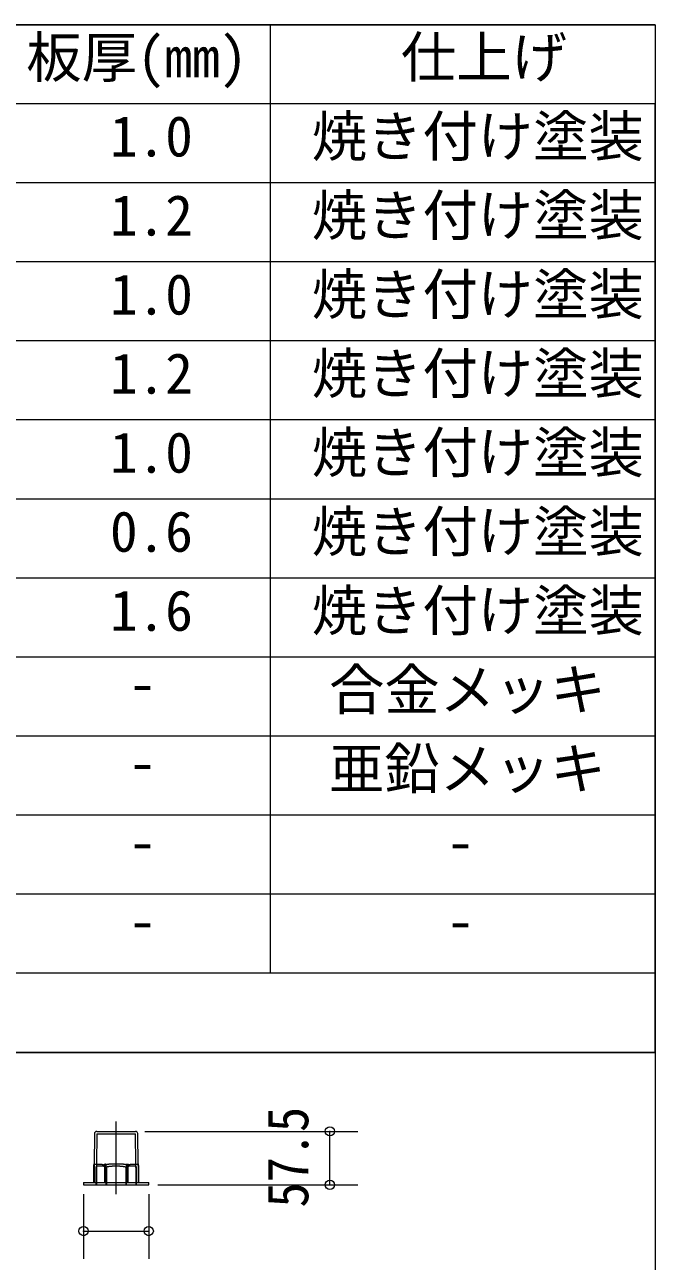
# Model space of a CAD drawing. Units: millimetres at full size, sheet at 1:20; details may follow other scales. Extents: x -4104 to 3696, y -3386 to 2063.
# Drawn here: x 3018 to 3696, y 734 to 2063 of the extents above; entities that cross this region are included whole.
import ezdxf
from ezdxf.enums import TextEntityAlignment as Align

# ---------------------------------------------------------------- set-up
doc = ezdxf.new("R2010")
doc.units = ezdxf.units.MM
doc.header["$LTSCALE"] = 20
doc.header["$PDMODE"] = 32
doc.header["$PDSIZE"] = 10
doc.linetypes.add('CHAIN1', pattern=[8, 5, -1, 1, -1])
doc.linetypes.add('DASHED3', pattern=[4, 3, -1])
for name, color, linetype, lineweight in [('0-0', 7, 'Continuous', 9), ('0-1', 7, 'Continuous', 9), ('0-2', 6, 'Continuous', 9), ('0-5', 7, 'Continuous', 9), ('0-7', 134, 'DASHED3', 9), ('0-D', 7, 'Continuous', 9), ('0-E', 4, 'CHAIN1', 9)]:
    doc.layers.add(name, color=color, linetype=linetype, lineweight=lineweight)
doc.styles.add('ＭＳ ゴシック', font='')
doc.styles.get('ＭＳ ゴシック').set_extended_font_data('MS Gothic')

msp = doc.modelspace()

# ---------------------------------------------------------------- linework, layer by layer
at = {"layer": '0-0'}
for p in [(3345.95, 873.55), (3345.95, 816.05), (3081.13, 766.36), (3151.13, 766.36)]:
    msp.add_point(p, dxfattribs=at)
at = {"layer": '0-1', "color": 5}
msp.add_lwpolyline([(3695.67, 2063.48), (3695.67, -3386.39), (-4104.13, -3386.39), (-4104.13, 2063.48)], close=True, dxfattribs=at)
at = {"layer": '0-2'}
for p, q in [((3146.92, 873.55), (3375.95, 873.55)), ((3345.95, 816.05), (3345.95, 873.55)), ((3161.13, 816.05), (3375.95, 816.05)), ((3081.13, 806.05), (3081.13, 736.36)), ((3151.13, 806.05), (3151.13, 736.36)), ((3081.13, 766.36), (3151.13, 766.36))]:
    msp.add_line(p, q, dxfattribs=at)
at = {"layer": '0-5', "color": 1}
for p, q in [((3695.67, 2063.48), (1719.67, 2063.48)), ((3281.59, 2063.48), (3281.59, 1043.48)), ((3695.67, 1978.48), (1719.67, 1978.48)), ((3695.67, 958.48), (3695.67, 1978.48)), ((3695.67, 1893.48), (1719.67, 1893.48)), ((3695.67, 1808.48), (1719.67, 1808.48)), ((3695.67, 1723.48), (1719.67, 1723.48)), ((3695.67, 1638.48), (1719.67, 1638.48)), ((3695.67, 1553.48), (1719.67, 1553.48)), ((3695.67, 1468.48), (1719.67, 1468.48)), ((3695.67, 1383.48), (1719.67, 1383.48)), ((3695.67, 1298.48), (1719.67, 1298.48)), ((3695.67, 1213.48), (1719.67, 1213.48)), ((3695.67, 1128.48), (1719.67, 1128.48)), ((3695.67, 1043.48), (1719.67, 1043.48)), ((3695.67, 1043.48), (1719.67, 1043.48)), ((3695.67, 1043.48), (3695.67, -2781.52)), ((731.67, 958.48), (3695.67, 958.48)), ((3695.67, 958.48), (1719.67, 958.48))]:
    msp.add_line(p, q, dxfattribs=at)
at = {"layer": '0-7'}
for p, q in [((3095.35, 871.05), (3094.88, 838.53)), ((3095.35, 871.05), (3116.13, 871.05)), ((3116.13, 871.05), (3136.92, 871.05)), ((3137.38, 838.53), (3136.92, 871.05)), ((3092.4, 838.55), (3092.4, 818.55)), ((3094.88, 838.53), (3094.88, 835.07)), ((3103.63, 838.55), (3103.63, 818.55)), ((3128.63, 838.55), (3128.63, 818.55)), ((3139.87, 838.55), (3139.87, 818.55)), ((3094.22, 834.55), (3094.22, 816.05)), ((3094.89, 834.55), (3094.89, 816.05)), ((3100.16, 836.05), (3096.01, 836.05)), ((3105.22, 834.55), (3105.22, 816.05)), ((3105.8, 834.55), (3105.8, 816.05)), ((3120.28, 836.05), (3111.99, 836.05)), ((3126.47, 834.55), (3126.47, 816.05)), ((3127.05, 834.55), (3127.05, 816.05)), ((3136.26, 836.05), (3132.11, 836.05)), ((3137.38, 834.55), (3137.38, 816.05)), ((3138.05, 816.05), (3138.05, 834.55))]:
    msp.add_line(p, q, dxfattribs=at)
at = {"layer": '0-7', "color": 5}
for p, q in [((3092.37, 837.73), (3092.36, 836.89)), ((3137.38, 835.06), (3137.38, 838.53)), ((3139.91, 836.9), (3139.9, 837.73))]:
    msp.add_line(p, q, dxfattribs=at)
for points in [[(3092.36, 836.05), (3092.36, 836.22), (3092.36, 836.38), (3092.36, 836.55), (3092.37, 836.72), (3092.37, 836.88), (3092.37, 837.05), (3092.37, 837.22), (3092.38, 837.38), (3092.38, 837.55), (3092.38, 837.72), (3092.39, 837.88), (3092.39, 838.05), (3092.39, 838.22), (3092.39, 838.38), (3092.4, 838.55)], [(3092.36, 836.05), (3092.36, 836.06), (3092.36, 836.08), (3092.36, 836.1), (3092.36, 836.12), (3092.36, 836.14), (3092.36, 836.17), (3092.36, 836.2), (3092.36, 836.23), (3092.36, 836.27), (3092.36, 836.31), (3092.36, 836.35), (3092.36, 836.4), (3092.36, 836.45), (3092.36, 836.51), (3092.36, 836.56), (3092.36, 836.62), (3092.36, 836.68), (3092.36, 836.74), (3092.36, 836.79), (3092.36, 836.85), (3092.36, 836.91), (3092.36, 836.96), (3092.36, 837.02), (3092.37, 837.07), (3092.37, 837.13), (3092.37, 837.18), (3092.37, 837.24), (3092.38, 837.29), (3092.38, 837.35), (3092.39, 837.4), (3092.4, 837.45), (3092.41, 837.5), (3092.42, 837.55), (3092.43, 837.6), (3092.44, 837.64), (3092.46, 837.69), (3092.48, 837.74), (3092.5, 837.78), (3092.52, 837.82)], [(3092.52, 837.82), (3092.54, 837.86), (3092.56, 837.89), (3092.59, 837.91), (3092.61, 837.94), (3092.63, 837.96), (3092.66, 837.97), (3092.68, 837.99), (3092.69, 838), (3092.71, 838.01), (3092.73, 838.03), (3092.74, 838.04)], [(3139.51, 838.03), (3139.53, 838.01), (3139.55, 838), (3139.57, 837.99), (3139.59, 837.97), (3139.61, 837.96), (3139.64, 837.94), (3139.67, 837.92), (3139.69, 837.9), (3139.72, 837.87), (3139.75, 837.83), (3139.77, 837.79), (3139.79, 837.75), (3139.81, 837.7), (3139.83, 837.64), (3139.84, 837.59), (3139.86, 837.53), (3139.87, 837.47), (3139.88, 837.41), (3139.88, 837.35), (3139.89, 837.29), (3139.9, 837.23), (3139.9, 837.16), (3139.9, 837.1), (3139.91, 837.04), (3139.91, 836.98), (3139.91, 836.91), (3139.91, 836.84), (3139.91, 836.78), (3139.91, 836.72), (3139.91, 836.65), (3139.91, 836.6), (3139.91, 836.54), (3139.91, 836.49), (3139.91, 836.44), (3139.91, 836.39), (3139.91, 836.35), (3139.91, 836.3), (3139.91, 836.26), (3139.91, 836.22)], [(3139.87, 838.55), (3139.88, 838.38), (3139.88, 838.22), (3139.88, 838.05), (3139.88, 837.88), (3139.89, 837.72), (3139.89, 837.55), (3139.89, 837.38), (3139.89, 837.22), (3139.9, 837.05), (3139.9, 836.88), (3139.9, 836.72), (3139.91, 836.55), (3139.91, 836.38), (3139.91, 836.22), (3139.91, 836.05)], [(3139.91, 836.22), (3139.91, 836.19), (3139.91, 836.16), (3139.91, 836.14), (3139.91, 836.12), (3139.91, 836.1), (3139.91, 836.09), (3139.91, 836.07), (3139.91, 836.07), (3139.91, 836.06), (3139.91, 836.05), (3139.91, 836.05)]]:
    msp.add_lwpolyline(points, dxfattribs=at)
at = {"layer": '0-7'}
for points in [[(3103.63, 838.55), (3103.64, 838.38), (3103.65, 838.22), (3103.65, 838.05), (3103.66, 837.88), (3103.67, 837.72), (3103.68, 837.55), (3103.68, 837.38), (3103.69, 837.22), (3103.7, 837.05), (3103.7, 836.88), (3103.71, 836.72), (3103.72, 836.55), (3103.72, 836.38), (3103.73, 836.22), (3103.74, 836.05)], [(3110.9, 838.32), (3110.62, 838.3), (3110.3, 838.28), (3109.95, 838.26), (3109.58, 838.23), (3109.2, 838.19), (3108.83, 838.16), (3108.48, 838.13), (3108.18, 838.09), (3107.91, 838.06), (3107.65, 838.03), (3107.41, 837.99), (3107.15, 837.94), (3106.89, 837.89), (3106.61, 837.82), (3106.34, 837.76), (3106.09, 837.7), (3105.87, 837.64), (3105.69, 837.59), (3105.53, 837.54), (3105.4, 837.5), (3105.28, 837.46), (3105.17, 837.41), (3105.05, 837.36), (3104.92, 837.3), (3104.8, 837.24), (3104.69, 837.18), (3104.59, 837.13), (3104.5, 837.09), (3104.43, 837.05), (3104.38, 837.01), (3104.32, 836.97), (3104.27, 836.94), (3104.22, 836.89), (3104.17, 836.85), (3104.12, 836.8), (3104.07, 836.75), (3104.03, 836.71), (3103.99, 836.68), (3103.97, 836.65)], [(3126.57, 837.59), (3126.39, 837.64), (3126.17, 837.7), (3125.92, 837.76), (3125.65, 837.82), (3125.38, 837.89), (3125.11, 837.94), (3124.86, 837.99), (3124.6, 838.03), (3124.32, 838.07), (3123.99, 838.1), (3123.6, 838.14), (3123.12, 838.19), (3122.58, 838.23), (3122.01, 838.28), (3121.43, 838.32), (3120.86, 838.36), (3120.33, 838.39), (3119.82, 838.4), (3119.31, 838.42), (3118.79, 838.42), (3118.25, 838.43), (3117.66, 838.43), (3117.05, 838.43), (3116.45, 838.43), (3115.89, 838.43), (3115.39, 838.43), (3114.97, 838.43), (3114.62, 838.43), (3114.3, 838.42), (3114, 838.42), (3113.68, 838.41), (3113.32, 838.4), (3112.93, 838.39), (3112.54, 838.38), (3112.15, 838.37), (3111.79, 838.36), (3111.47, 838.35), (3111.18, 838.34), (3110.9, 838.32)], [(3128.53, 836.05), (3128.54, 836.22), (3128.55, 836.38), (3128.55, 836.55), (3128.56, 836.72), (3128.57, 836.88), (3128.57, 837.05), (3128.58, 837.22), (3128.59, 837.38), (3128.59, 837.55), (3128.6, 837.72), (3128.61, 837.88), (3128.61, 838.05), (3128.62, 838.22), (3128.63, 838.38), (3128.63, 838.55)], [(3096.01, 836.05), (3095.93, 836.05), (3095.85, 836.05), (3095.77, 836.05), (3095.69, 836.05), (3095.62, 836.05), (3095.55, 836.04), (3095.48, 836.04), (3095.42, 836.03), (3095.36, 836.02), (3095.3, 836), (3095.24, 835.98), (3095.19, 835.95), (3095.14, 835.92), (3095.09, 835.88), (3095.05, 835.85), (3095.02, 835.83), (3095, 835.8), (3094.98, 835.78), (3094.97, 835.75), (3094.95, 835.72), (3094.94, 835.68), (3094.93, 835.64), (3094.92, 835.6), (3094.91, 835.56), (3094.91, 835.52), (3094.9, 835.49), (3094.9, 835.46), (3094.89, 835.43), (3094.89, 835.4), (3094.89, 835.37), (3094.89, 835.34), (3094.89, 835.3), (3094.89, 835.26), (3094.89, 835.22), (3094.89, 835.19), (3094.88, 835.16), (3094.88, 835.14), (3094.88, 835.11), (3094.88, 835.09)], [(3094.88, 835.09), (3094.88, 835.06), (3094.88, 835.03), (3094.88, 834.99), (3094.89, 834.95), (3094.89, 834.91), (3094.89, 834.87), (3094.89, 834.84), (3094.89, 834.8), (3094.89, 834.77), (3094.89, 834.74), (3094.89, 834.71), (3094.89, 834.68), (3094.89, 834.65), (3094.89, 834.61), (3094.89, 834.58), (3094.89, 834.55)], [(3103.47, 835.83), (3103.29, 835.85), (3103.07, 835.88), (3102.82, 835.92), (3102.56, 835.95), (3102.3, 835.98), (3102.04, 836), (3101.81, 836.02), (3101.59, 836.03), (3101.39, 836.04), (3101.2, 836.04), (3101.02, 836.05), (3100.85, 836.05), (3100.67, 836.05), (3100.5, 836.05), (3100.33, 836.05), (3100.16, 836.05)], [(3105.8, 834.55), (3105.8, 834.58), (3105.8, 834.61), (3105.8, 834.65), (3105.79, 834.68), (3105.79, 834.71), (3105.78, 834.74), (3105.76, 834.77), (3105.74, 834.81), (3105.72, 834.84), (3105.69, 834.87), (3105.66, 834.91), (3105.63, 834.95), (3105.59, 834.99), (3105.55, 835.03), (3105.52, 835.06), (3105.49, 835.09), (3105.46, 835.12), (3105.43, 835.14), (3105.39, 835.17), (3105.34, 835.19), (3105.29, 835.23), (3105.23, 835.26), (3105.16, 835.3), (3105.1, 835.34), (3105.03, 835.37), (3104.97, 835.4), (3104.91, 835.43), (3104.84, 835.46), (3104.76, 835.49), (3104.66, 835.52), (3104.55, 835.56), (3104.42, 835.6), (3104.28, 835.64), (3104.14, 835.68), (3104.01, 835.72), (3103.88, 835.75), (3103.76, 835.78), (3103.62, 835.8), (3103.47, 835.83)], [(3103.97, 836.65), (3103.94, 836.62), (3103.92, 836.59), (3103.9, 836.56), (3103.87, 836.52), (3103.85, 836.48), (3103.83, 836.44), (3103.81, 836.39), (3103.79, 836.35), (3103.77, 836.32), (3103.76, 836.28), (3103.75, 836.25), (3103.74, 836.22), (3103.74, 836.19), (3103.74, 836.17), (3103.73, 836.14), (3103.73, 836.11), (3103.74, 836.08), (3103.74, 836.05)], [(3105.22, 834.55), (3105.22, 834.58), (3105.22, 834.61), (3105.22, 834.65), (3105.23, 834.68), (3105.23, 834.71), (3105.25, 834.74), (3105.26, 834.77), (3105.28, 834.81), (3105.3, 834.84), (3105.33, 834.87), (3105.36, 834.91), (3105.39, 834.95), (3105.43, 834.99), (3105.46, 835.03), (3105.5, 835.06), (3105.53, 835.09), (3105.56, 835.12), (3105.59, 835.14), (3105.63, 835.17), (3105.68, 835.19), (3105.73, 835.23), (3105.79, 835.26), (3105.86, 835.3), (3105.93, 835.34), (3105.99, 835.37), (3106.06, 835.4), (3106.12, 835.43), (3106.19, 835.46), (3106.28, 835.49), (3106.38, 835.52), (3106.5, 835.56), (3106.64, 835.6), (3106.78, 835.64), (3106.93, 835.68), (3107.08, 835.72), (3107.22, 835.75), (3107.36, 835.78), (3107.51, 835.8), (3107.69, 835.83)], [(3107.69, 835.83), (3107.9, 835.85), (3108.16, 835.88), (3108.45, 835.92), (3108.76, 835.95), (3109.08, 835.98), (3109.39, 836), (3109.68, 836.02), (3109.96, 836.03), (3110.22, 836.04), (3110.48, 836.04), (3110.73, 836.05), (3110.98, 836.05), (3111.23, 836.05), (3111.48, 836.05), (3111.74, 836.05), (3111.99, 836.05)], [(3120.28, 836.05), (3120.53, 836.05), (3120.78, 836.05), (3121.04, 836.05), (3121.29, 836.05), (3121.54, 836.05), (3121.79, 836.04), (3122.05, 836.04), (3122.31, 836.03), (3122.59, 836.02), (3122.88, 836), (3123.19, 835.98), (3123.51, 835.95), (3123.82, 835.92), (3124.11, 835.88), (3124.37, 835.85), (3124.59, 835.83), (3124.76, 835.8), (3124.92, 835.78), (3125.06, 835.75), (3125.19, 835.72), (3125.34, 835.68), (3125.49, 835.64), (3125.64, 835.6), (3125.77, 835.56), (3125.9, 835.52), (3126, 835.49), (3126.08, 835.46), (3126.15, 835.43), (3126.22, 835.4), (3126.28, 835.37), (3126.35, 835.34), (3126.42, 835.3), (3126.48, 835.26), (3126.54, 835.22), (3126.6, 835.19), (3126.64, 835.16), (3126.68, 835.14), (3126.71, 835.11), (3126.74, 835.09)], [(3126.78, 835.09), (3126.74, 835.06), (3126.71, 835.03), (3126.68, 834.99), (3126.64, 834.95), (3126.6, 834.91), (3126.57, 834.87), (3126.55, 834.84), (3126.52, 834.8), (3126.51, 834.77), (3126.49, 834.74), (3126.48, 834.71), (3126.48, 834.68), (3126.47, 834.65), (3126.47, 834.61), (3126.47, 834.58), (3126.47, 834.55)], [(3128.53, 836.05), (3128.53, 836.08), (3128.53, 836.11), (3128.53, 836.14), (3128.53, 836.17), (3128.53, 836.2), (3128.53, 836.22), (3128.52, 836.25), (3128.51, 836.29), (3128.5, 836.32), (3128.48, 836.36), (3128.46, 836.4), (3128.44, 836.44), (3128.42, 836.48), (3128.39, 836.52), (3128.37, 836.56), (3128.35, 836.59), (3128.32, 836.62), (3128.3, 836.65), (3128.27, 836.68), (3128.24, 836.72), (3128.19, 836.76), (3128.15, 836.8), (3128.09, 836.85), (3128.04, 836.9), (3127.99, 836.94), (3127.94, 836.98), (3127.88, 837.02), (3127.83, 837.05), (3127.76, 837.09), (3127.67, 837.14), (3127.57, 837.19), (3127.46, 837.25), (3127.34, 837.3), (3127.21, 837.36), (3127.09, 837.42), (3126.97, 837.46), (3126.85, 837.51), (3126.72, 837.55), (3126.57, 837.59)], [(3126.74, 835.09), (3126.77, 835.06), (3126.81, 835.03), (3126.84, 834.99), (3126.88, 834.95), (3126.91, 834.91), (3126.94, 834.87), (3126.97, 834.84), (3126.99, 834.8), (3127.01, 834.77), (3127.02, 834.74), (3127.03, 834.71), (3127.04, 834.68), (3127.05, 834.65), (3127.05, 834.61), (3127.05, 834.58), (3127.05, 834.55)], [(3132.11, 836.05), (3131.94, 836.05), (3131.77, 836.05), (3131.6, 836.05), (3131.42, 836.05), (3131.25, 836.05), (3131.06, 836.04), (3130.88, 836.04), (3130.68, 836.03), (3130.46, 836.02), (3130.23, 836), (3129.97, 835.98), (3129.71, 835.95), (3129.45, 835.92), (3129.2, 835.88), (3128.98, 835.85), (3128.8, 835.83), (3128.64, 835.8), (3128.51, 835.78), (3128.38, 835.75), (3128.25, 835.72), (3128.12, 835.68), (3127.98, 835.64), (3127.84, 835.6), (3127.71, 835.56), (3127.6, 835.52), (3127.51, 835.49), (3127.43, 835.46), (3127.36, 835.43), (3127.29, 835.4), (3127.23, 835.37), (3127.17, 835.34), (3127.1, 835.3), (3127.04, 835.26), (3126.97, 835.22), (3126.92, 835.19), (3126.88, 835.16), (3126.84, 835.14), (3126.81, 835.11), (3126.78, 835.09)], [(3137.25, 835.83), (3137.22, 835.85), (3137.18, 835.88), (3137.13, 835.92), (3137.08, 835.95), (3137.03, 835.98), (3136.97, 836), (3136.91, 836.02), (3136.85, 836.03), (3136.79, 836.04), (3136.72, 836.04), (3136.65, 836.05), (3136.58, 836.05), (3136.5, 836.05), (3136.42, 836.05), (3136.34, 836.05), (3136.26, 836.05)], [(3137.38, 834.55), (3137.38, 834.58), (3137.38, 834.61), (3137.38, 834.65), (3137.38, 834.68), (3137.38, 834.71), (3137.38, 834.74), (3137.38, 834.77), (3137.38, 834.81), (3137.38, 834.84), (3137.38, 834.87), (3137.38, 834.91), (3137.38, 834.95), (3137.38, 834.99), (3137.38, 835.03), (3137.38, 835.06), (3137.38, 835.09), (3137.38, 835.12), (3137.38, 835.14), (3137.38, 835.17), (3137.38, 835.19), (3137.38, 835.23), (3137.38, 835.26), (3137.38, 835.3), (3137.38, 835.34), (3137.38, 835.37), (3137.38, 835.4), (3137.37, 835.43), (3137.37, 835.46), (3137.37, 835.49), (3137.36, 835.52), (3137.35, 835.56), (3137.35, 835.6), (3137.34, 835.64), (3137.33, 835.68), (3137.31, 835.72), (3137.3, 835.75), (3137.29, 835.78), (3137.27, 835.8), (3137.25, 835.83)]]:
    msp.add_lwpolyline(points, dxfattribs=at)
for centre, start, end in [((3095.72, 834.55), 107.19377, 180), ((3136.55, 834.55), 0, 73.13756)]:
    msp.add_arc(centre, 1.5, start, end, dxfattribs=at)
at = {"layer": '0-D'}
for p, q in [((3092.85, 871.08), (3092.37, 837.73)), ((3095.35, 873.55), (3116.13, 873.55)), ((3116.13, 873.55), (3136.92, 873.55)), ((3139.9, 837.73), (3139.42, 871.08)), ((3104.9, 838.55), (3104.9, 818.55)), ((3127.37, 838.55), (3127.37, 818.55)), ((3091.72, 836.05), (3091.72, 818.55)), ((3140.55, 818.55), (3140.55, 836.05)), ((3081.13, 818.55), (3116.13, 818.55)), ((3081.13, 818.55), (3081.13, 816.05)), ((3081.13, 816.05), (3116.13, 816.05)), ((3116.13, 818.55), (3151.13, 818.55)), ((3116.13, 816.05), (3151.13, 816.05)), ((3151.13, 816.05), (3151.13, 818.55))]:
    msp.add_line(p, q, dxfattribs=at)
for points in [[(3092.74, 838.04), (3092.75, 838.04), (3092.76, 838.05), (3092.76, 838.06), (3092.77, 838.07), (3092.79, 838.08), (3092.8, 838.1), (3092.83, 838.12), (3092.85, 838.14), (3092.89, 838.16), (3092.93, 838.19), (3092.99, 838.21), (3093.05, 838.23), (3093.13, 838.25), (3093.21, 838.27), (3093.3, 838.29), (3093.4, 838.31), (3093.51, 838.32), (3093.63, 838.34), (3093.75, 838.36), (3093.89, 838.37), (3094.03, 838.39), (3094.17, 838.4), (3094.33, 838.41), (3094.49, 838.41), (3094.66, 838.42), (3094.84, 838.42), (3095.03, 838.43), (3095.23, 838.43), (3095.45, 838.43), (3095.67, 838.43), (3095.9, 838.43), (3096.15, 838.43), (3096.4, 838.42), (3096.67, 838.42), (3096.95, 838.41), (3097.24, 838.4), (3097.54, 838.39), (3097.84, 838.37), (3098.16, 838.35)], [(3098.16, 838.35), (3098.49, 838.33), (3098.82, 838.31), (3099.16, 838.28), (3099.49, 838.24), (3099.83, 838.21), (3100.15, 838.17), (3100.48, 838.12), (3100.79, 838.08), (3101.09, 838.02), (3101.38, 837.97), (3101.66, 837.91), (3101.92, 837.85), (3102.17, 837.79), (3102.4, 837.73), (3102.62, 837.66), (3102.82, 837.6), (3103.01, 837.53), (3103.18, 837.47), (3103.34, 837.41), (3103.48, 837.35), (3103.62, 837.29), (3103.74, 837.23), (3103.86, 837.16), (3103.97, 837.1), (3104.07, 837.04), (3104.16, 836.98), (3104.25, 836.91), (3104.33, 836.84), (3104.4, 836.78), (3104.46, 836.72), (3104.52, 836.65), (3104.56, 836.6), (3104.61, 836.54), (3104.64, 836.49), (3104.67, 836.44), (3104.69, 836.39), (3104.71, 836.35), (3104.72, 836.3), (3104.74, 836.26)], [(3104.9, 838.55), (3104.89, 838.38), (3104.88, 838.22), (3104.87, 838.05), (3104.86, 837.88), (3104.85, 837.72), (3104.84, 837.55), (3104.83, 837.38), (3104.82, 837.22), (3104.81, 837.05), (3104.8, 836.88), (3104.79, 836.72), (3104.78, 836.55), (3104.77, 836.38), (3104.76, 836.22), (3104.75, 836.05)], [(3127.51, 836.05), (3127.51, 836.22), (3127.5, 836.38), (3127.49, 836.55), (3127.48, 836.72), (3127.47, 836.88), (3127.46, 837.05), (3127.45, 837.22), (3127.44, 837.38), (3127.43, 837.55), (3127.42, 837.72), (3127.41, 837.88), (3127.4, 838.05), (3127.39, 838.22), (3127.38, 838.38), (3127.37, 838.55)], [(3127.51, 836.05), (3127.52, 836.06), (3127.52, 836.08), (3127.52, 836.1), (3127.52, 836.12), (3127.52, 836.14), (3127.52, 836.17), (3127.52, 836.2), (3127.53, 836.23), (3127.54, 836.27), (3127.55, 836.31), (3127.56, 836.35), (3127.59, 836.4), (3127.61, 836.45), (3127.64, 836.51), (3127.68, 836.56), (3127.72, 836.62), (3127.77, 836.68), (3127.82, 836.74), (3127.88, 836.79), (3127.95, 836.85), (3128.01, 836.91), (3128.09, 836.96), (3128.17, 837.02), (3128.26, 837.07), (3128.35, 837.13), (3128.45, 837.18), (3128.55, 837.24), (3128.66, 837.29), (3128.78, 837.35), (3128.9, 837.4), (3129.02, 837.45), (3129.15, 837.5), (3129.29, 837.55), (3129.44, 837.6), (3129.6, 837.65), (3129.78, 837.7), (3129.96, 837.75), (3130.16, 837.81), (3130.37, 837.86)], [(3130.37, 837.86), (3130.6, 837.91), (3130.82, 837.96), (3131.06, 838), (3131.31, 838.05), (3131.56, 838.09), (3131.82, 838.13), (3132.09, 838.16), (3132.36, 838.2), (3132.63, 838.23), (3132.9, 838.26), (3133.17, 838.28), (3133.44, 838.3), (3133.7, 838.33), (3133.96, 838.34), (3134.21, 838.36), (3134.46, 838.37), (3134.71, 838.39), (3134.95, 838.4), (3135.19, 838.41), (3135.43, 838.41), (3135.66, 838.42), (3135.89, 838.42), (3136.13, 838.43), (3136.36, 838.43), (3136.58, 838.43), (3136.81, 838.43), (3137.03, 838.43), (3137.24, 838.43), (3137.45, 838.43), (3137.66, 838.42), (3137.86, 838.41), (3138.04, 838.4), (3138.23, 838.38), (3138.4, 838.37), (3138.56, 838.35), (3138.7, 838.33), (3138.84, 838.32), (3138.96, 838.3), (3139.07, 838.28)], [(3139.07, 838.28), (3139.16, 838.25), (3139.24, 838.23), (3139.3, 838.2), (3139.35, 838.17), (3139.39, 838.14), (3139.42, 838.12), (3139.45, 838.09), (3139.47, 838.07), (3139.48, 838.06), (3139.49, 838.05), (3139.5, 838.04), (3139.51, 838.03)], [(3104.74, 836.26), (3104.74, 836.22), (3104.75, 836.19), (3104.75, 836.16), (3104.75, 836.14), (3104.76, 836.12), (3104.76, 836.1), (3104.76, 836.09), (3104.75, 836.07), (3104.75, 836.07), (3104.75, 836.06), (3104.75, 836.05), (3104.75, 836.05)]]:
    msp.add_lwpolyline(points, dxfattribs=at)
for centre, start, end in [((3095.35, 871.05), 90, 179.18155), ((3136.92, 871.05), 0.81845, 90), ((3094.22, 836.05), 126.65508, 180), ((3138.05, 836.05), 0, 53.48543)]:
    msp.add_arc(centre, 2.5, start, end, dxfattribs=at)
at = {"layer": '0-E'}
msp.add_line((3116.13, 806.05), (3116.13, 884.26), dxfattribs=at)

# ---------------------------------------------------------------- texts
at = {"layer": '0-2', "color": 7, "style": 'ＭＳ ゴシック', "width": 0.9}
msp.add_text('57.5', height=44.21, rotation=90, dxfattribs=at).set_placement((3335.95, 791.63), align=Align.BOTTOM_LEFT)
at = {"layer": '0-5', "style": 'ＭＳ ゴシック'}
for s, p in [('板厚(mm)', (3019.56, 1993.69)), ('仕上げ', (3422.29, 1993.69)), ('焼き付け塗装', (3326.37, 1908.69)), ('1.0', (3109.56, 1908.69)), ('1.2', (3109.56, 1823.69)), ('焼き付け塗装', (3326.37, 1823.69)), ('焼き付け塗装', (3326.37, 1738.69)), ('1.0', (3109.56, 1738.69)), ('焼き付け塗装', (3326.37, 1653.69)), ('1.2', (3109.56, 1653.69)), ('1.0', (3109.56, 1568.69)), ('焼き付け塗装', (3326.37, 1568.69)), ('焼き付け塗装', (3326.37, 1483.69)), ('0.6', (3109.56, 1483.69)), ('1.6', (3109.56, 1398.69)), ('焼き付け塗装', (3326.37, 1398.69)), ('合金メッキ', (3344.94, 1313.69)), ('-', (3129.73, 1320.32)), ('亜鉛メッキ', (3344.94, 1228.69)), ('-', (3129.73, 1235.32)), ('-', (3129.73, 1150.32)), ('-', (3471.56, 1150.32)), ('-', (3129.73, 1065.32)), ('-', (3471.56, 1065.32))]:
    msp.add_text(s, height=43.62, dxfattribs=at).set_placement(p, align=Align.BOTTOM_LEFT)

doc.saveas('drawing.dxf')
